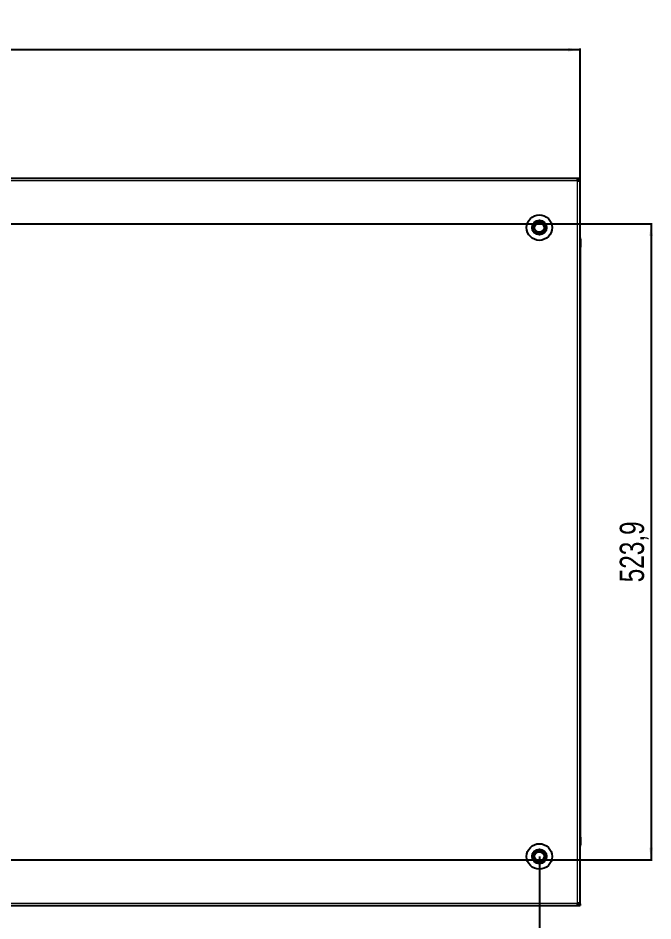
# Model space of a CAD drawing. Header units: millimetres. Extents: x 1315 to 4658, y 427 to 1687.
# Drawn here: x 2208 to 2730, y 864 to 1608 of the extents above; entities that cross this region are included whole.
import ezdxf

# ---------------------------------------------------------------- set-up
doc = ezdxf.new("R2010")
doc.units = ezdxf.units.MM
doc.layers.add('FORMAT', color=7, linetype='Continuous')
doc.styles.add('SLDTEXTSTYLE0', font='TXT', dxfattribs={"width": 0.75})
doc.dimstyles.new('SLDDIMSTYLE0', dxfattribs={"dimtxt": 20, "dimasz": 10, "dimexe": 0, "dimexo": 0.0625, "dimgap": 5, "dimtad": 2, "dimdec": 1, "dimrnd": 1e-09, "dimzin": 12, "dimdsep": 46, "dimtxsty": 'SLDTEXTSTYLE0', "dimsah": 1, "dimcen": 0.09, "dimadec": 0, "dimazin": 3, "dimtfac": 1, "dimtofl": 0, "dimtmove": 0, "dimatfit": 3, "dimfxl": 0, "dimfrac": 2, "dimtolj": 1, "dimtzin": 12, "dimarcsym": 0})

# ---------------------------------------------------------------- blocks, each defined once
blk = doc.blocks.new('_D_1')
at = {"layer": 'FORMAT'}
for p, q in [((1471.32, 1475.83), (1471.32, 1582.82)), ((2670.32, 1581.82), (1471.32, 1581.82)), ((2670.32, 1475.83), (2670.32, 1582.82))]:
    blk.add_line(p, q, dxfattribs=at)
for points in [[(1471.32, 1581.82), (1481.32, 1580.28), (1481.32, 1583.36)], [(2670.32, 1581.82), (2660.32, 1583.36), (2660.32, 1580.28)]]:
    blk.add_solid(points, dxfattribs=at)
at = {"layer": 'FORMAT', "insert": (2041.26, 1607.6), "char_height": 20, "attachment_point": 1, "style": 'SLDTEXTSTYLE0'}
blk.add_mtext('1199', dxfattribs=at)
blk = doc.blocks.new('_D_2')
at = {"layer": 'FORMAT'}
for p, q in [((1504.82, 917.31), (1504.82, 801.82)), ((2636.82, 917.31), (2636.82, 801.82)), ((1504.82, 802.82), (2636.82, 802.82))]:
    blk.add_line(p, q, dxfattribs=at)
for points in [[(1504.82, 802.82), (1514.82, 801.28), (1514.82, 804.36)], [(2636.82, 802.82), (2626.82, 804.36), (2626.82, 801.28)]]:
    blk.add_solid(points, dxfattribs=at)
at = {"layer": 'FORMAT', "insert": (2041.26, 828.6), "char_height": 20, "attachment_point": 1, "style": 'SLDTEXTSTYLE0'}
blk.add_mtext('1132', dxfattribs=at)
blk = doc.blocks.new('_D_3')
at = {"layer": 'FORMAT'}
for p, q in [((2070.83, 1438.32), (2729.82, 1438.32)), ((2728.82, 1438.32), (2728.82, 914.47)), ((2070.83, 914.47), (2729.82, 914.47))]:
    blk.add_line(p, q, dxfattribs=at)
for points in [[(2728.82, 1438.32), (2727.28, 1428.32), (2730.36, 1428.32)], [(2728.82, 914.47), (2730.36, 924.47), (2727.28, 924.47)]]:
    blk.add_solid(points, dxfattribs=at)
at = {"layer": 'FORMAT', "insert": (2703.04, 1143.15), "char_height": 20, "attachment_point": 1, "rotation": 90, "style": 'SLDTEXTSTYLE0'}
blk.add_mtext('523,9', dxfattribs=at)

msp = doc.modelspace()

# ---------------------------------------------------------------- linework, layer by layer
at = {"color": 7, "linetype": 'Continuous', "lineweight": 25}
for p, q in [((2668.22, 1475.82), (1473.42, 1475.82)), ((2668.22, 1473.72), (2668.22, 1475.82)), ((2670.32, 1475.82), (2668.22, 1475.82)), ((2668.22, 1474.32), (2670.32, 1474.32)), ((2668.22, 1473.72), (2670.32, 1473.72)), ((2670.32, 1474.32), (2670.32, 1475.82)), ((2670.32, 1473.72), (2670.32, 1474.32)), ((2670.32, 878.92), (2670.32, 1473.72)), ((2670.32, 1427.15), (2670.32, 1427.15)), ((2670.82, 1425.82), (2670.82, 1419.32)), ((2670.82, 1419.32), (2670.82, 1425.82)), ((2670.32, 1419.32), (2670.82, 1419.32)), ((2670.67, 933.32), (2670.67, 1419.32)), ((2670.82, 1419.32), (2670.82, 1419.32)), ((2670.82, 1419.32), (2670.82, 1419.32)), ((2670.32, 933.32), (2670.82, 933.32)), ((2670.82, 933.32), (2670.82, 933.32)), ((2670.82, 926.82), (2670.82, 933.32)), ((2670.82, 933.32), (2670.82, 926.82)), ((2668.22, 876.82), (2668.22, 878.92)), ((2670.32, 878.92), (2668.22, 878.92)), ((2670.32, 878.32), (2668.22, 878.32)), ((2670.32, 878.32), (2670.32, 878.92)), ((2670.32, 878.32), (2670.32, 876.82)), ((1473.42, 876.82), (2668.22, 876.82)), ((2668.22, 876.82), (2670.32, 876.82))]:
    msp.add_line(p, q, dxfattribs=at)
at = {"color": 8, "linetype": 'Continuous', "lineweight": 18}
for p, q in [((2668.22, 1473.72), (1473.42, 1473.72)), ((2668.22, 878.92), (2668.22, 1473.72)), ((2670.32, 1425.82), (2670.82, 1425.82)), ((2670.32, 926.82), (2670.82, 926.82)), ((1473.42, 878.92), (2668.22, 878.92))]:
    msp.add_line(p, q, dxfattribs=at)
at = {"color": 7, "linetype": 'Continuous', "lineweight": 25}
for centre, radius in [((2636.82, 1435.32), 10.5), ((2636.82, 1435.32), 6), ((2636.82, 1435.32), 3.9), ((2636.82, 917.32), 10.5), ((2636.82, 917.32), 6), ((2636.82, 917.32), 3.9)]:
    msp.add_circle(centre, radius, dxfattribs=at)
for centre, radius, start, end in [((2636.82, 1435.32), 4.62, 120, 180), ((2636.82, 1435.32), 4.62, 180, 240), ((2636.82, 1435.32), 4.62, 60, 120), ((2636.82, 1435.32), 4.62, 0, 60), ((2636.82, 1435.32), 4.62, 300, 0), ((2636.82, 1435.32), 4.62, 240, 300), ((2668.82, 1425.82), 2, 0, 41.39416), ((2668.82, 926.82), 2, 318.57492, 0), ((2668.82, 926.82), 2, 318.59038, 0), ((2636.82, 917.32), 4.62, 120, 180), ((2636.82, 917.32), 4.62, 180, 240), ((2636.82, 917.32), 4.62, 60, 120), ((2636.82, 917.32), 4.62, 360, 60), ((2636.82, 917.32), 4.62, 300, 360), ((2636.82, 917.32), 4.62, 240, 300)]:
    msp.add_arc(centre, radius, start, end, dxfattribs=at)
for points, knots in [([(2632.2, 1435.32), (2632.53, 1435.9), (2633.1, 1436.88), (2633.92, 1438.3), (2634.33, 1439.01), (2634.51, 1439.32)], [0, 0, 0, 0, 0.439131, 0.751378, 1, 1, 1, 1]), ([(2634.51, 1431.32), (2634.18, 1431.9), (2633.61, 1432.88), (2632.79, 1434.3), (2632.38, 1435.01), (2632.2, 1435.32)], [0, 0, 0, 0, 0.439131, 0.751378, 1, 1, 1, 1]), ([(2634.51, 1439.32), (2634.71, 1439.32), (2635.42, 1439.32), (2636.72, 1439.32), (2638.11, 1439.32), (2638.86, 1439.32), (2639.13, 1439.32)], [0, 0, 0, 0, 0.139329, 0.48527, 0.816356, 1, 1, 1, 1]), ([(2639.13, 1439.32), (2639.46, 1438.75), (2640.03, 1437.77), (2640.85, 1436.35), (2641.26, 1435.64), (2641.44, 1435.32)], [0, 0, 0, 0, 0.439131, 0.751378, 1, 1, 1, 1]), ([(2641.44, 1435.32), (2641.11, 1434.75), (2640.54, 1433.77), (2639.72, 1432.35), (2639.31, 1431.64), (2639.13, 1431.32)], [0, 0, 0, 0, 0.439131, 0.751378, 1, 1, 1, 1]), ([(2639.13, 1431.32), (2638.86, 1431.32), (2638.11, 1431.32), (2636.72, 1431.32), (2635.42, 1431.32), (2634.71, 1431.32), (2634.51, 1431.32)], [0, 0, 0, 0, 0.183644, 0.51473, 0.860671, 1, 1, 1, 1]), ([(2632.2, 917.32), (2632.53, 917.9), (2633.1, 918.88), (2633.92, 920.3), (2634.33, 921.01), (2634.51, 921.32)], [0, 0, 0, 0, 0.439131, 0.751378, 1, 1, 1, 1]), ([(2634.51, 913.32), (2634.18, 913.9), (2633.61, 914.88), (2632.79, 916.3), (2632.38, 917.01), (2632.2, 917.32)], [0, 0, 0, 0, 0.439131, 0.751378, 1, 1, 1, 1]), ([(2634.51, 921.32), (2634.71, 921.32), (2635.42, 921.32), (2636.72, 921.32), (2638.11, 921.32), (2638.86, 921.32), (2639.13, 921.32)], [0, 0, 0, 0, 0.139329, 0.48527, 0.816356, 1, 1, 1, 1]), ([(2639.13, 921.32), (2639.46, 920.75), (2640.03, 919.77), (2640.85, 918.35), (2641.26, 917.64), (2641.44, 917.32)], [0, 0, 0, 0, 0.439131, 0.751378, 1, 1, 1, 1]), ([(2641.44, 917.32), (2641.11, 916.75), (2640.54, 915.77), (2639.72, 914.35), (2639.31, 913.64), (2639.13, 913.32)], [0, 0, 0, 0, 0.439131, 0.751378, 1, 1, 1, 1]), ([(2639.13, 913.32), (2638.86, 913.32), (2638.11, 913.32), (2636.72, 913.32), (2635.42, 913.32), (2634.71, 913.32), (2634.51, 913.32)], [0, 0, 0, 0, 0.183644, 0.51473, 0.860671, 1, 1, 1, 1])]:
    msp.add_open_spline(points, degree=3, knots=knots, dxfattribs=at)

# ---------------------------------------------------------------- dimensions: what is measured, and where the dimension line sits
at = {"layer": 'FORMAT'}
for base, p1, p2, picture, middle in [((1471.32, 1581.82), (2670.32, 1475.82), (1471.32, 1475.82), '_D_1', (2070.82, 1581.82)), ((2636.82, 802.82), (1504.82, 917.32), (2636.82, 917.32), '_D_2', (2070.82, 802.82))]:
    dim = msp.add_linear_dim(base=base, p1=p1, p2=p2, dimstyle='SLDDIMSTYLE0', dxfattribs=at)
    dim.commit()
    dim.dimension.update_dxf_attribs({"geometry": picture, "text_midpoint": middle, "dimtype": 160})
dim = msp.add_linear_dim(base=(2728.8202948, 914.47343353), p1=(2070.8199379, 1438.32343353), p2=(2070.8199379, 914.47343353), angle=90, dimstyle='SLDDIMSTYLE0', dxfattribs=at)
dim.commit()
dim.dimension.update_dxf_attribs({"geometry": '_D_3', "text_midpoint": (2728.8202948, 1176.39843353), "dimtype": 160})

doc.saveas('drawing.dxf')
